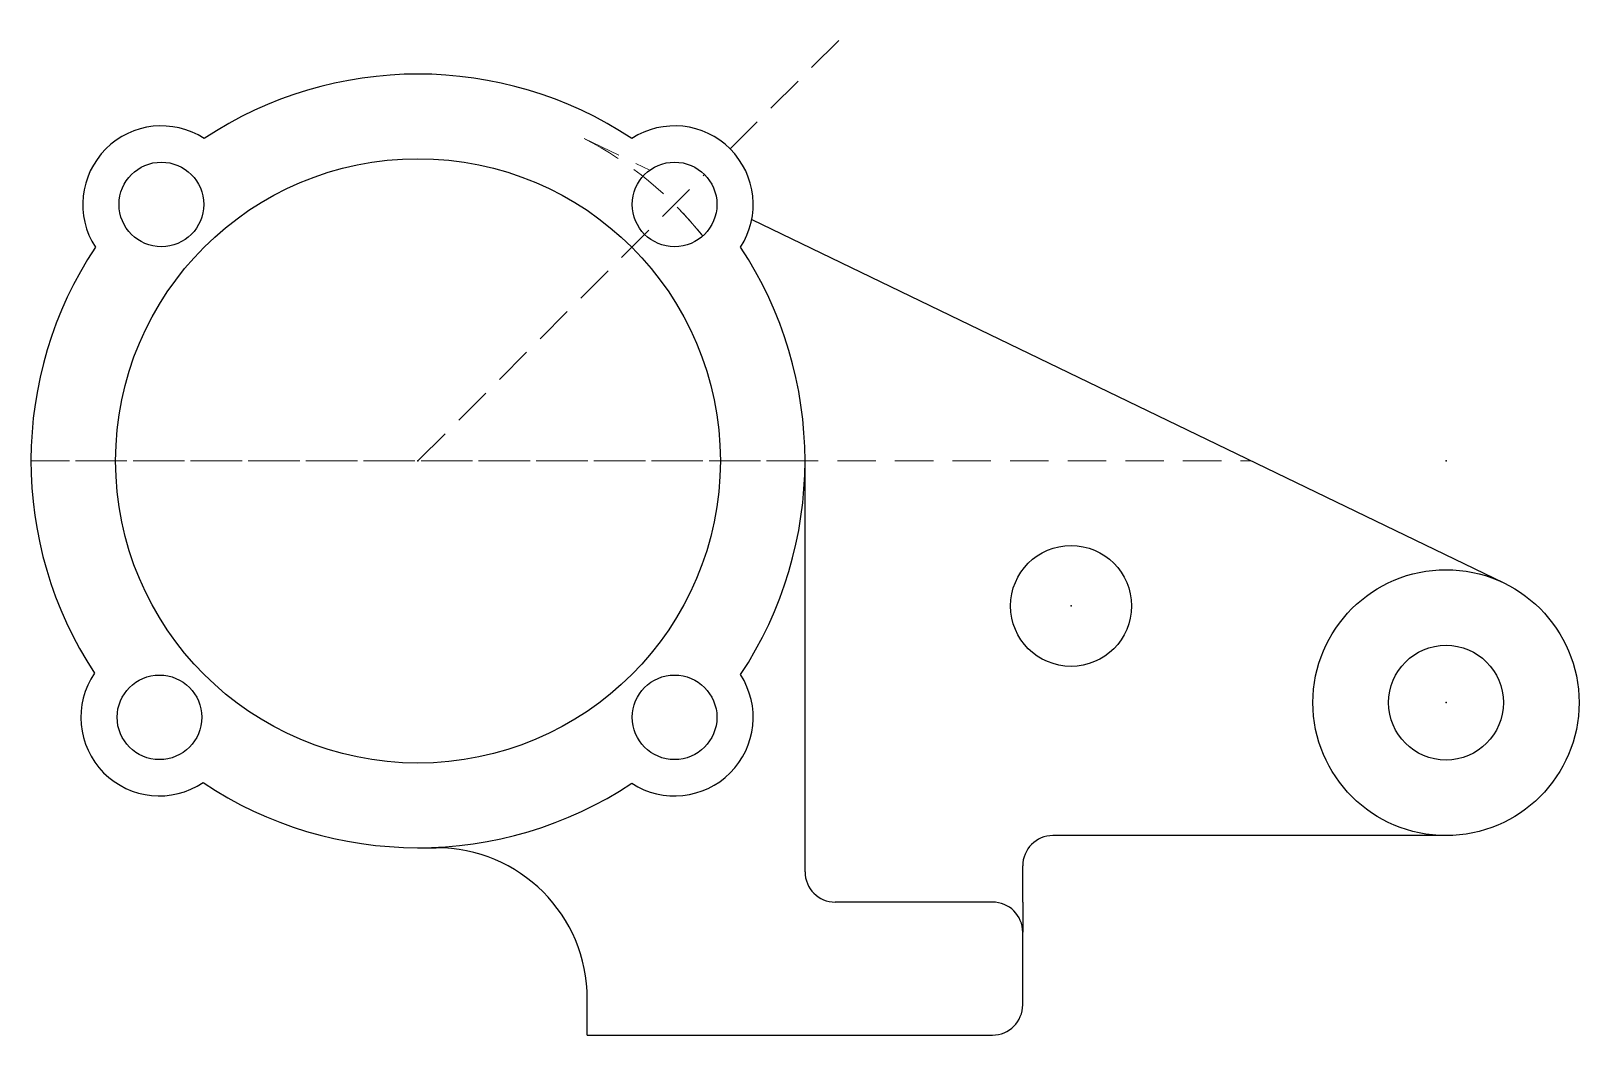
# Model space of a CAD drawing. Header units: millimetres. Extents: x 408 to 664, y 500 to 666.
import ezdxf

# ---------------------------------------------------------------- set-up
doc = ezdxf.new("R2010")
doc.units = ezdxf.units.MM
doc.linetypes.add('DASHED2', pattern=[9.525, 6.35, -3.175])
doc.layers.add('line', color=9, linetype='DASHED2', lineweight=5)

msp = doc.modelspace()

# ---------------------------------------------------------------- linework, layer by layer
for p, q in [((527.19, 634.94), (651.58, 574.81)), ((536, 527), (536, 595)), ((642, 533), (577, 533)), ((472, 531), (475, 531)), ((572, 522), (572, 528)), ((567, 522), (541, 522)), ((572, 522), (572, 517)), ((572, 505), (572, 517)), ((500, 500), (500, 506)), ((500, 500), (567, 500))]:
    msp.add_line(p, q)
for centre, radius in [((472, 595), 50), ((429.57, 637.43), 7), ((514.43, 637.43), 7), ((580, 571), 10), ((642, 555), 22), ((642, 555), 9.5), ((429.25, 552.57), 7), ((514.43, 552.57), 7)]:
    msp.add_circle(centre, radius)
for centre, radius, start, end in [((472, 595), 64, 56.4558, 123.5442), ((429.57, 637.43), 13, 57.0998, 212.9002), ((514.43, 637.43), 13, 327.0998, 122.9002), ((472, 595), 64, 146.4558, 213.2786), ((472, 595), 64, 326.4558, 33.5442), ((429.25, 552.57), 13, 145.7899, 303.7693), ((514.43, 552.57), 13, 237.0998, 32.9002), ((472, 595), 64, 236.2807, 303.5442), ((577, 528), 5, 90, 180), ((475, 506), 25, 0, 90), ((541, 527), 5, 180, 270), ((567, 517), 5, 0, 90), ((567, 505), 5, 270, 0)]:
    msp.add_arc(centre, radius, start, end)
for p in [(472, 595), (472, 595), (536, 595), (642, 595), (642, 595), (580, 571), (642, 555), (642, 555)]:
    msp.add_point(p)
at = {"layer": 'line'}
for p, q in [((523.62, 646.62), (543.14, 666.14)), ((499.47, 648.34), (510.32, 643.1)), ((472, 595), (519.38, 642.38)), ((527.19, 634.94), (651.58, 574.81)), ((536, 595), (408, 595)), ((408, 595), (609.81, 595))]:
    msp.add_line(p, q, dxfattribs=at)
for end in [62.7509, 45]:
    msp.add_arc((472, 595), 60, 38.3117, end, dxfattribs=at)

doc.saveas('drawing.dxf')
